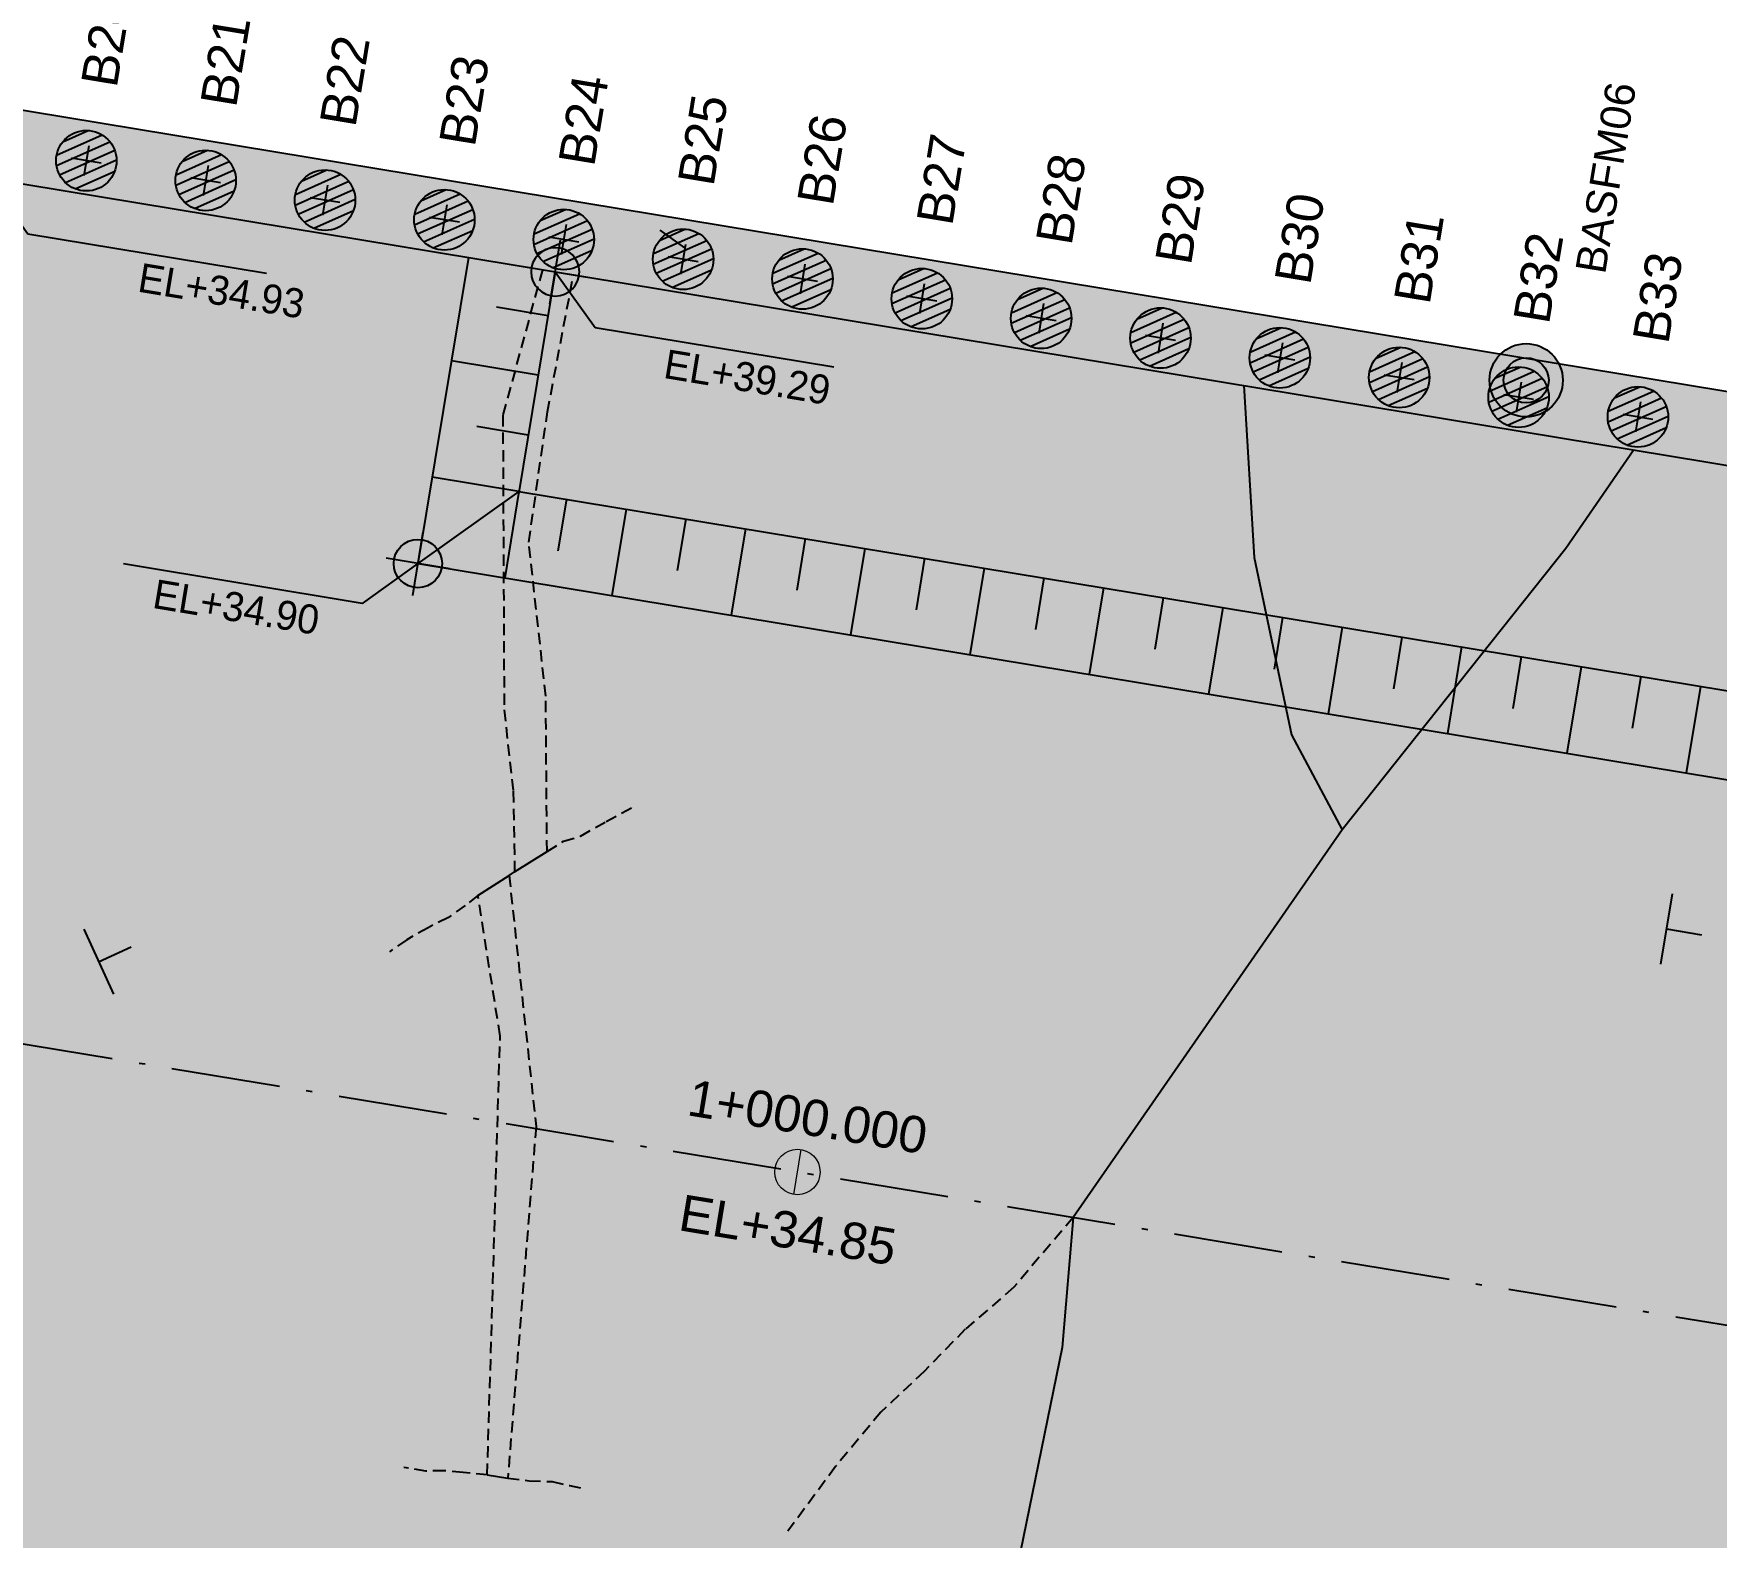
# Model space of a CAD drawing. Header units: metres. Extents: x 93017 to 94633, y 101979 to 102793.
# Drawn here: x 94176.56 to 94204.38, y 102295.61 to 102320.47 of the extents above; entities that cross this region are included whole.
import ezdxf
from ezdxf.enums import TextEntityAlignment as Align

# ---------------------------------------------------------------- set-up
doc = ezdxf.new("R2010")
doc.units = ezdxf.units.M
doc.header["$LTSCALE"] = 0.75
doc.header["$MEASUREMENT"] = 0
doc.linetypes.add('ACAD_ISO10W100', pattern=[18, 12, -3, 0, -3])
doc.linetypes.add('DASHED', pattern=[0.75, 0.5, -0.25])
for name, color, linetype in [('CG_SBL_PR', 253, 'Continuous'), ('CW403-Text 0.30 Height', 2, 'Continuous'), ('LEZANTES', 6, 'Continuous'), ('OTM Hatch 0.15', 1, 'Continuous'), ('OTM Leaders', 2, 'Continuous'), ('OTM Levels 0.25', 2, 'Continuous'), ('OTM Line 0.11', 11, 'Continuous'), ('OTM Line 0.15', 1, 'Continuous'), ('OTM Line 0.50', 6, 'Continuous'), ('OTM Line Axis 0.15', 1, 'ACAD_ISO10W100'), ('OTM Text 0.25', 2, 'Continuous'), ('TEXT', 2, 'Continuous'), ('TOPO_POINTS', 2, 'Continuous'), ('ΑΣΠΡΟΜΑΥΡΟ', 7, 'Continuous')]:
    doc.layers.add(name, color=color, linetype=linetype)
doc.styles.add('ARIAL', font='ARIAL.TTF')
doc.styles.add('DIM', font='wgsimpl.shx', dxfattribs={"width": 0.85})
doc.styles.add('WG-SIMPL', font='ugsimpl.shx', dxfattribs={"width": 1.05})
doc.dimstyles.new('Metro 1 to 100', dxfattribs={"dimtxt": 0.4, "dimasz": 0.3, "dimexe": 0, "dimexo": 0, "dimgap": 0.15, "dimtad": 1, "dimzin": 1, "dimdsep": 46, "dimtxsty": 'DIM', "dimcen": 0, "dimclrd": 256, "dimclre": 256, "dimclrt": 256, "dimadec": 0, "dimazin": 0, "dimtfac": 0.002555555555555556, "dimtmove": 2, "dimatfit": 0, "dimfxl": 0, "dimtolj": 1, "dimtzin": 0, "dimlwe": -1, "dimarcsym": 0})

# ---------------------------------------------------------------- blocks, each defined once
blk = doc.blocks.new('OTM Levels 0.35 1.200 plan EL')
at = {"layer": 'OTM Levels 0.25'}
for points in [[(-2.182787284255028e-10, 0.4999999998544808, -0.4142135623720306), (0.4999999999563443, 4.365574568510056e-11), (-7.275957614183426e-11, -1.309672370553017e-10)], [(-0.5000000000145519, -2.619344741106033e-10), (-7.275957614183426e-11, -1.309672370553017e-10), (1.01863406598568e-10, -0.5000000000873115, -0.4142135623733042)]]:
    blk.add_hatch(color=256, dxfattribs=at).paths.add_polyline_path(points)
for p, q in [((7.275957614183426e-11, -5.820766091346741e-11), (1.000000000101863, 0.9999999999854481)), ((1.000000000160071, 1.000000000029104), (6.000000000160071, 1.000000000130967)), ((-2.473825588822365e-10, 0.6666666665842058), (1.01863406598568e-10, -0.6666666667588288)), ((-0.6666666666569654, -2.182787284255028e-10), (0.6666666666424135, 1.164153218269348e-10))]:
    blk.add_line(p, q, dxfattribs=at)
blk.add_circle((-7.275957614183426e-11, -1.01863406598568e-10), 0.4999999999861556, dxfattribs=at)
at = {"layer": 'OTM Levels 0.25', "style": 'WG-SIMPL'}
blk.add_attdef('EL+99.99', text='', height=0.5999999999999994, dxfattribs=at).set_placement((6.000000000232831, 1.198412698577158), align=Align.RIGHT)
blk = doc.blocks.new('gh')
h = blk.add_hatch(color=132)
h.paths.add_polyline_path([(159.4997588081314, -197.4272561979742), (160.6997588080849, -197.4272561980033), (160.6997588080558, -201.4264384305279), (159.4997588082479, -201.4264384305134)])
h.paths.add_polyline_path([(157.513608963709, -206.1840572645597), (160.3985511713545, -206.1840572645742), (160.6997588080703, -205.3032249474345), (160.6997588080558, -203.5546317997214), (159.4997588082188, -203.5546317996923), (159.4997334769723, -204.9840572640969), (157.5136089636944, -204.9840220674378)])
h.paths.add_polyline_path([(147.0497588078579, -224.9935117256246), (148.8497588079626, -224.99351172561), (148.8497588079626, -229.2657242944115), (147.0497588078433, -229.014380706285)])
h.paths.add_polyline_path([(104.6474794288952, -215.44396164504), (104.6474794288079, -213.4439616449672), (119.6259609681292, -213.4439616449818), (120.0997588081227, -213.7962762423704), (120.0997588080936, -216.4439616445161), (127.4997588081605, -216.443961644487), (127.4997588081605, -213.7962762423558), (127.973556647994, -213.4439616450545), (133.2997588078724, -213.4439616450254), (133.2997588078724, -229.0143807061977), (137.1458005164895, -229.0143807061831), (137.1458005164604, -230.8143807062297), (131.4997588079277, -230.8143807062006), (131.4997588079277, -215.44396164504), (128.699758808114, -215.4439616450254), (128.699758808114, -217.6439616444404), (118.8997588081547, -217.6439616444259), (118.8997588081547, -215.44396164504)])
h.paths.add_polyline_path([(72.64975880811107, -189.4439616449527), (72.64975880811107, -185.3839616451005), (119.6259609665867, -185.3839616450714), (120.0997588080209, -185.031647047057), (120.0997588080209, -182.383961644271), (124.099758807919, -182.3839616442419), (124.0997588079335, -185.0316470467369), (124.573556650008, -185.3839616454497), (140.2346121939918, -185.3839616454206), (144.717497502701, -178.281916629654), (153.5073445570306, -183.8260651412711), (154.1475306658831, -182.8110963013896), (144.3451147335436, -176.623708544721), (139.5730036751484, -184.1839616450015), (125.2997588079452, -184.1839616449579), (125.2997588079452, -181.1839616441866), (118.8997588080092, -181.1839616441575), (118.8997588079947, -184.1839555647166), (71.44975880809943, -184.1839555646875), (71.44975880809943, -189.4439616448944)])
h.paths.add_polyline_path([(100.64747943166, -213.4439616449818), (102.6474794287788, -213.4439616449818), (102.6474794287788, -215.44396164504), (102.1343632100179, -215.4439616450254), (100.6474794287788, -214.9838324611774)])
h.paths.add_polyline_path([(66.99174294089607, -189.7639616449305), (68.99174294091063, -189.7639616449451), (68.99174294089607, -190.9639616450295), (66.99174294089607, -190.9639616450149)])
h.paths.add_polyline_path([(62.99174294085242, -189.7639616449742), (64.99174294086697, -189.7639616449742), (64.99174294088152, -190.9639616450004), (62.99174294085242, -190.9639616450004)])
h.paths.add_polyline_path([(58.99174294083787, -189.7639616449305), (60.99174294088152, -189.7639616449451), (60.99174294088152, -190.9639616450004), (58.99174294085242, -190.9639616449858)])
at = {"layer": 'LEZANTES', "color": 2, "ltscale": 0.5}
blk.add_lwpolyline([(72.64975880811107, -189.4439616449527), (72.64975880811107, -185.3839616451005), (119.6259609665867, -185.3839616450714), (120.0997588080209, -185.031647047057), (120.0997588080209, -182.383961644271), (124.099758807919, -182.3839616442419), (124.0997588079335, -185.0316470467369), (124.573556650008, -185.3839616454497), (140.2346121939918, -185.3839616454206), (144.717497502701, -178.281916629654), (153.5073445570306, -183.8260651412711), (154.1475306658831, -182.8110963013896), (144.3451147335436, -176.623708544721), (139.5730036751484, -184.1839616450015), (125.2997588079452, -184.1839616449579), (125.2997588079452, -181.1839616441866), (118.8997588080092, -181.1839616441575), (118.8997588079947, -184.1839555647166), (71.44975880809943, -184.1839555646875), (71.44975880809943, -189.4439616448944), (72.64975880830025, -189.4439616448653)], dxfattribs=at)

msp = doc.modelspace()

# ---------------------------------------------------------------- hatches: boundary and pattern name
at = {"lineweight": -3, "true_color": 0xdebd9c}
h = msp.add_hatch(color=31, dxfattribs=at)
h.paths.add_polyline_path([(94198.19152059687, 102307.3084058822), (94193.74253959424, 102300.8985848001), (94193.56449632221, 102298.7494700074), (94192.52847866004, 102293.6855028832), (94192.1337652093, 102288.893971243), (94181.06462055715, 102294.4295479524), (94178.91656443059, 102294.784157681), (94176.44957317662, 102289.8377926309), (94171.28252363541, 102290.6907899118), (94172.14252768639, 102295.9002831143), (94167.79845486586, 102296.6174200945), (94165.32168336771, 102297.0262954762), (94164.88538307138, 102297.0983216806), (94163.72284805066, 102300.9758042255), (94163.66271798816, 102305.8643049959), (94162.99880245377, 102309.3028042684), (94162.36196160025, 102314.6436333219), (94164.27434622742, 102314.3279317239), (94166.24763817294, 102314.0021727679), (94170.55111804418, 102313.2917370348), (94174.89519045744, 102312.5745975886), (94175.804058935, 102318.0800881158), (94184.96900654084, 102316.5671043066), (94184.31522934505, 102314.161804207), (94184.33673204742, 102309.2900059756), (94184.4863023819, 102307.9451111488), (94184.51036018204, 102306.6108164805), (94185.04547353396, 102306.9522271195), (94185.02473795309, 102309.5202850325), (94184.74398413961, 102312.0630478771), (94185.05331078795, 102314.2183961768), (94185.48182266727, 102316.4824465617), (94196.567243997, 102314.6524145445), (94196.73834983881, 102311.8077519276), (94197.35567812512, 102308.8800193531)])
h.paths.add_polyline_path([(94184.05795560255, 102296.6431027365), (94184.2702660948, 102303.897085218), (94183.90368024587, 102306.2237452478), (94184.41927584747, 102306.5527032587), (94184.86420941354, 102302.401696286), (94184.39710741401, 102296.5898474601)], flags=16)
at = {"layer": 'CW403-Text 0.30 Height', "ltscale": 0.1}
h = msp.add_hatch(color=253, dxfattribs=at)
edge = h.paths.add_edge_path()
edge.add_arc((94201.23427836456, 102314.7396044446), 0.6060804686159614, 0, 360)
edge = h.paths.add_edge_path(flags=16)
edge.add_arc((94201.23427836456, 102314.7396044446), 0.3725324024848075, 0, 360)
at = {"layer": 'OTM Line 0.11', "ltscale": 0.1}
h = msp.add_hatch(dxfattribs=at)
h.set_pattern_fill('LINE', color=256, scale=0.05, angle=23.99150133261311, style=0)
h.set_pattern_definition([(23.9915013326131, (-34428.47144947872, 50280.4193006524), (-0.06454792980860977, 0.1450349173731029), [])])
edge = h.paths.add_edge_path()
edge.add_arc((94177.42926421227, 102318.3692331993), 0.4999999999999999, -54.63232593277914, 305.3676740672209)
h = msp.add_hatch(dxfattribs=at)
h.set_pattern_fill('LINE', color=256, scale=0.05, angle=23.99150133261311, style=0)
h.set_pattern_definition([(23.9915013326131, (-34426.49815753312, 50280.09354169641), (-0.06454792980860977, 0.1450349173731029), [])])
edge = h.paths.add_edge_path()
edge.add_arc((94179.40255615787, 102318.0434742433), 0.4999999999999999, -54.63232593277914, 305.3676740672209)
h = msp.add_hatch(dxfattribs=at)
h.set_pattern_fill('LINE', color=256, scale=0.05, angle=23.99150133261311, style=0)
h.set_pattern_definition([(23.9915013326131, (-34424.52486558752, 50279.76778274037), (-0.06454792980860977, 0.1450349173731029), [])])
edge = h.paths.add_edge_path()
edge.add_arc((94181.37584810347, 102317.7177152872), 0.4999999999999999, -54.63232593277914, 305.3676740672209)
h = msp.add_hatch(dxfattribs=at)
h.set_pattern_fill('LINE', color=256, scale=0.05, angle=23.99150133261311, style=0)
h.set_pattern_definition([(23.9915013326131, (-34422.5515736419, 50279.44202378439), (-0.06454792980860977, 0.1450349173731029), [])])
edge = h.paths.add_edge_path()
edge.add_arc((94183.34914004909, 102317.3919563313), 0.4999999999999999, -54.63232593277914, 305.3676740672209)
h = msp.add_hatch(dxfattribs=at)
h.set_pattern_fill('LINE', color=256, scale=0.05, angle=23.99150133261311, style=0)
h.set_pattern_definition([(23.9915013326131, (-34420.5782816963, 50279.11626482839), (-0.06454792980860977, 0.1450349173731029), [])])
edge = h.paths.add_edge_path()
edge.add_arc((94185.32243199469, 102317.0661973753), 0.4999999999999999, -54.63232593277914, 305.3676740672209)
h = msp.add_hatch(dxfattribs=at)
h.set_pattern_fill('LINE', color=256, scale=0.05, angle=23.99150133261311, style=0)
h.set_pattern_definition([(23.9915013326131, (-34418.6049897507, 50278.7905058724), (-0.06454792980860977, 0.1450349173731029), [])])
edge = h.paths.add_edge_path()
edge.add_arc((94187.29572394029, 102316.7404384193), 0.4999999999999999, -54.63232593277914, 305.3676740672209)
h = msp.add_hatch(dxfattribs=at)
h.set_pattern_fill('LINE', color=256, scale=0.05, angle=23.99150133261311, style=0)
h.set_pattern_definition([(23.9915013326131, (-34416.63169780512, 50278.4647469164), (-0.06454792980860977, 0.1450349173731029), [])])
edge = h.paths.add_edge_path()
edge.add_arc((94189.26901588587, 102316.4146794633), 0.4999999999999999, -54.63232593277914, 305.3676740672209)
h = msp.add_hatch(dxfattribs=at)
h.set_pattern_fill('LINE', color=256, scale=0.05, angle=23.99150133261311, style=0)
h.set_pattern_definition([(23.9915013326131, (-34414.65840585952, 50278.1389879604), (-0.06454792980860977, 0.1450349173731029), [])])
edge = h.paths.add_edge_path()
edge.add_arc((94191.24230783148, 102316.0889205073), 0.4999999999999999, -54.63232593277914, 305.3676740672209)
h = msp.add_hatch(dxfattribs=at)
h.set_pattern_fill('LINE', color=256, scale=0.05, angle=23.99150133261311, style=0)
h.set_pattern_definition([(23.9915013326131, (-34412.6851139139, 50277.8132290044), (-0.06454792980860977, 0.1450349173731029), [])])
edge = h.paths.add_edge_path()
edge.add_arc((94193.21559977709, 102315.7631615513), 0.4999999999999999, -54.63232593277914, 305.3676740672209)
h = msp.add_hatch(dxfattribs=at)
h.set_pattern_fill('LINE', color=256, scale=0.05, angle=23.99150133261311, style=0)
h.set_pattern_definition([(23.9915013326131, (-34410.71182196829, 50277.48747004842), (-0.06454792980860977, 0.1450349173731029), [])])
edge = h.paths.add_edge_path()
edge.add_arc((94195.1888917227, 102315.4374025953), 0.4999999999999999, -54.63232593277914, 305.3676740672209)
h = msp.add_hatch(dxfattribs=at)
h.set_pattern_fill('LINE', color=256, scale=0.05, angle=23.99150133261311, style=0)
h.set_pattern_definition([(23.9915013326131, (-34408.73853002269, 50277.16171109241), (-0.06454792980860977, 0.1450349173731029), [])])
edge = h.paths.add_edge_path()
edge.add_arc((94197.1621836683, 102315.1116436393), 0.4999999999999999, -54.63232593277914, 305.3676740672209)
h = msp.add_hatch(dxfattribs=at)
h.set_pattern_fill('LINE', color=256, scale=0.05, angle=23.99150133261311, style=0)
h.set_pattern_definition([(23.9915013326131, (-34406.76523807709, 50276.83595213642), (-0.06454792980860977, 0.1450349173731029), [])])
edge = h.paths.add_edge_path()
edge.add_arc((94199.1354756139, 102314.7858846833), 0.4999999999999999, -54.63232593277914, 305.3676740672209)
h = msp.add_hatch(dxfattribs=at)
h.set_pattern_fill('LINE', color=256, scale=0.05, angle=23.99150133261311, style=0)
h.set_pattern_definition([(23.9915013326131, (-34404.79194613149, 50276.51019318042), (-0.06454792980860977, 0.1450349173731029), [])])
edge = h.paths.add_edge_path()
edge.add_arc((94201.1087675595, 102314.4601257273), 0.4999999999999999, -54.63232593277914, 305.3676740672209)
h = msp.add_hatch(dxfattribs=at)
h.set_pattern_fill('LINE', color=256, scale=0.05, angle=23.99150133261311, style=0)
h.set_pattern_definition([(23.9915013326131, (-34402.81865418586, 50276.18443422441), (-0.06454792980860977, 0.1450349173731029), [])])
edge = h.paths.add_edge_path()
edge.add_arc((94203.08205950513, 102314.1343667713), 0.4999999999999999, -54.63232593277914, 305.3676740672209)
at = {"layer": 'OTM Text 0.25', "ltscale": 0.5}
h = msp.add_hatch(color=55, dxfattribs=at)
h.paths.add_polyline_path([(94184.31522934505, 102314.161804207), (94184.96940074525, 102316.5685546172), (94185.48211637579, 102316.4839983762), (94185.05331078795, 102314.2183961768), (94184.74398413961, 102312.0630478771), (94185.02473795309, 102309.5202850325), (94185.04547353396, 102306.9522271195), (94184.51036018204, 102306.6108164805), (94184.4863023819, 102307.9451111488), (94184.33673204742, 102309.2900059756)])
h.paths.add_polyline_path([(94184.05795560255, 102296.6431027366), (94184.2702660948, 102303.897085218), (94183.90368024587, 102306.2237452479), (94184.41927584747, 102306.5527032587), (94184.86420941354, 102302.401696286), (94184.39710741401, 102296.5898474602)])
at = {"layer": 'OTM Text 0.25', "ltscale": 0.5, "true_color": 0xc4c487}
msp.add_hatch(color=53, dxfattribs=at).paths.add_polyline_path([(94203.01224609096, 102313.5884538886), (94201.8881221456, 102311.95964155), (94198.19152059688, 102307.3084058822), (94193.74254122018, 102300.8985870651), (94193.56449632221, 102298.7494700074), (94192.52847866005, 102293.6855028832), (94192.1337652093, 102288.893971243), (94197.95289746666, 102285.9838771025), (94200.62287311857, 102285.5431093369), (94202.50978753877, 102288.0540643129), (94204.47109576149, 102290.6640166184), (94206.0186364972, 102293.8700295791), (94207.17761221211, 102296.9482853507), (94208.9251527315, 102300.1019677936), (94209.43032414885, 102301.0136206062), (94210.86385653359, 102303.6006312437), (94211.90773776527, 102306.9232965514), (94211.65154316726, 102310.3617671683), (94211.3869590742, 102312.2059226497)])
at = {"layer": 'ΑΣΠΡΟΜΑΥΡΟ', "lineweight": -3}
msp.add_hatch(color=43, dxfattribs=at).paths.add_polyline_path([(94196.56724399698, 102314.6524145446), (94203.0122466702, 102313.5884501637), (94201.88812272483, 102311.9596378251), (94198.19152117611, 102307.3084021574), (94197.35567870436, 102308.8800156282), (94196.73835041805, 102311.8077482028)])

# ---------------------------------------------------------------- linework, layer by layer
at = {"color": 1, "lineweight": -3}
for points in [[(94196.56724399739, 102314.6524145445), (94196.7383498392, 102311.8077519277), (94197.35567812552, 102308.8800193531), (94198.19152059726, 102307.3084058823)], [(94203.0122466706, 102313.5884501637), (94201.88812272523, 102311.9596378252), (94198.19152059726, 102307.3084058823), (94193.74253959463, 102300.8985848001)], [(94193.74253959463, 102300.8985848001), (94193.56449632261, 102298.7494700075), (94192.52847866043, 102293.6855028833), (94192.1337652097, 102288.893971243)]]:
    msp.add_lwpolyline(points, dxfattribs=at)
at = {"layer": 'CG_SBL_PR'}
msp.add_line((94186.91050013172, 102317.2193229317), (94187.31641841675, 102316.9273805643), dxfattribs=at)
at = {"layer": 'CW403-Text 0.30 Height', "color": 253, "ltscale": 0.1}
for radius in [0.6060804686159614, 0.3725324024848075]:
    msp.add_circle((94201.23427836456, 102314.7396044446), radius, dxfattribs=at)
at = {"layer": 'LEZANTES', "color": 2, "ltscale": 0.5}
for points in [[(94221.63189095762, 102311.7308898921), (94174.81553954826, 102319.4595211231), (94173.95879250365, 102314.2697573071), (94173.90667107077, 102313.9540305957), (94171.48147961435, 102314.3543909371), (94165.56160377747, 102315.3316678051), (94163.58831183179, 102315.6574267611), (94161.61501988623, 102315.9831857171), (94143.07398442071, 102319.0440142832), (94142.60489153849, 102316.202473969), (94137.17833808159, 102317.0983086648), (94134.9729567143, 102303.7391253919), (94140.3995036928, 102302.8432892323), (94139.93041049529, 102300.0017470082), (94170.76309714539, 102294.9117633207), (94169.90309350153, 102289.7022725842), (94177.01604716251, 102288.5280376395), (94179.48303953, 102293.4744025062), (94180.69015755302, 102293.2751266171), (94198.60668514247, 102284.3152371269), (94199.99876743589, 102283.6190696666), (94200.5050314867, 102283.5354935647), (94202.47832343243, 102283.2097346087), (94216.54027748523, 102280.8883307831)], [(94217.5825408778, 102282.7433393001), (94202.80408238842, 102285.1830265544), (94200.83079044281, 102285.5087855104), (94198.8574984972, 102285.8345444663), (94197.94433389688, 102285.9881623342), (94181.0646209626, 102294.4295504195), (94178.91656483777, 102294.7841601478), (94176.44957358374, 102289.8377950971), (94171.28252404252, 102290.690792378), (94172.14252768633, 102295.9002831145), (94141.30984103623, 102300.9902668019), (94141.77893423376, 102303.8318090263), (94136.3523817221, 102304.7276460994), (94138.16685341831, 102315.7188788596), (94143.59341133203, 102314.8230434281), (94144.06250421419, 102317.6645837422), (94161.41956451269, 102314.7992105497), (94165.36614840386, 102314.1476926377), (94169.31273229512, 102313.4961747257), (94174.89519086471, 102312.5746000548), (94175.14276767102, 102314.0743019335), (94175.80405835167, 102318.0800845829), (94222.15293902888, 102310.428625297)]]:
    msp.add_lwpolyline(points, dxfattribs=at)
at = {"layer": 'OTM Hatch 0.15'}
for p, q in [((94184.20882267009, 102315.9527119663), (94185.06227143657, 102315.8118212178)), ((94184.89939195853, 102314.825175245), (94183.46459838869, 102315.0620367274)), ((94183.88306371408, 102313.9794200207), (94184.73651248054, 102313.8385292723)), ((94184.58222464676, 102312.9039273707), (94183.1474310769, 102313.1407888531)), ((94184.58222464674, 102312.9039273707), (94182.9112558338, 102311.7101521926)), ((94184.58222464676, 102312.9039273707), (94184.34604940366, 102311.4732907101)), ((94185.36756306289, 102312.7742805523), (94185.22667231443, 102311.9208317858)), ((94186.35420903572, 102312.6114010743), (94186.11803379262, 102311.1807644137)), ((94187.34085500849, 102312.4485215963), (94187.19996426003, 102311.5950728298)), ((94188.3275009813, 102312.2856421183), (94188.09132573819, 102310.8550054577)), ((94189.31414695413, 102312.1227626403), (94189.17325620564, 102311.2693138739)), ((94190.3007929269, 102311.9598831623), (94190.0646176838, 102310.5292465018)), ((94191.28743889969, 102311.7970036843), (94191.14654815124, 102310.9435549178)), ((94192.27408487254, 102311.6341242063), (94192.0379096294, 102310.2034875457)), ((94193.26073084532, 102311.4712447283), (94193.11984009686, 102310.6177959619)), ((94194.24737681815, 102311.3083652503), (94194.011201575, 102309.8777285898)), ((94195.23402279094, 102311.1454857724), (94195.09313204247, 102310.2920370058)), ((94196.22066876371, 102310.9826062943), (94195.9844935206, 102309.5519696338)), ((94197.20731473653, 102310.8197268163), (94197.06642398804, 102309.9662780499)), ((94198.19396070935, 102310.6568473384), (94197.95778546623, 102309.2262106778)), ((94199.1806066821, 102310.4939678604), (94199.03971593366, 102309.6405190938)), ((94200.16725265495, 102310.3310883823), (94199.93107741182, 102308.9004517218)), ((94201.15389862774, 102310.1682089044), (94201.01300787929, 102309.3147601379)), ((94202.14054460051, 102310.0053294263), (94201.90436935743, 102308.5746927658)), ((94203.12719057333, 102309.8424499483), (94202.98629982486, 102308.9890011818)), ((94204.11383654615, 102309.6795704703), (94203.87766130305, 102308.2489338098))]:
    msp.add_line(p, q, dxfattribs=at)
at = {"layer": 'OTM Line 0.15'}
for p, q in [((94177.46998408175, 102318.6158946924), (94177.38854434279, 102318.122571706)), ((94177.67592570545, 102318.3285133297), (94177.18260271904, 102318.4099530687)), ((94179.44327602735, 102318.2901357364), (94179.36183628839, 102317.79681275)), ((94179.64921765105, 102318.0027543738), (94179.15589466464, 102318.0841941127)), ((94181.62250959665, 102317.6769954177), (94181.12918661024, 102317.7584351567)), ((94181.41656797295, 102317.9643767804), (94181.33512823399, 102317.471053794)), ((94183.38985991856, 102317.6386178244), (94183.3084201796, 102317.145294838)), ((94183.59580154227, 102317.3512364617), (94183.10247855585, 102317.4326762007)), ((94185.36315186416, 102317.3128588684), (94185.2817121252, 102316.819535882)), ((94185.56909348787, 102317.0254775057), (94185.07577050145, 102317.1069172447)), ((94187.33644380976, 102316.9870999124), (94187.2550040708, 102316.493776926)), ((94187.54238543347, 102316.6997185497), (94187.04906244705, 102316.7811582887)), ((94189.30973575535, 102316.6613409564), (94189.22829601639, 102316.16801797)), ((94189.51567737905, 102316.3739595938), (94189.02235439264, 102316.4553993327)), ((94191.28302770095, 102316.3355820004), (94191.20158796199, 102315.842259014)), ((94191.48896932465, 102316.0482006377), (94190.99564633824, 102316.1296403767)), ((94193.46226127027, 102315.7224416817), (94192.96893828386, 102315.8038814207)), ((94193.25631964656, 102316.0098230444), (94193.1748799076, 102315.516500058)), ((94195.22961159218, 102315.6840640884), (94195.14817185322, 102315.1907411021)), ((94195.43555321588, 102315.3966827258), (94194.94223022947, 102315.4781224647)), ((94197.20290353778, 102315.3583051324), (94197.12146379882, 102314.8649821461)), ((94197.40884516148, 102315.0709237698), (94196.91552217507, 102315.1523635087)), ((94199.17619548338, 102315.0325461764), (94199.09475574442, 102314.5392231901)), ((94199.38213710708, 102314.7451648138), (94198.88881412067, 102314.8266045527)), ((94201.14948742898, 102314.7067872204), (94201.06804769002, 102314.2134642341)), ((94201.35542905268, 102314.4194058578), (94200.86210606627, 102314.5008455967)), ((94203.12277937461, 102314.3810282644), (94203.04133963565, 102313.8877052781)), ((94203.32872099831, 102314.0936469018), (94202.8353980119, 102314.1750866407))]:
    msp.add_line(p, q, dxfattribs=at)
at = {"layer": 'OTM Line 0.15', "ltscale": 0.04}
for p, q in [((94183.74638087595, 102316.7689402595), (94182.91125583378, 102311.7101521926)), ((94185.1811744458, 102316.5320787771), (94184.57363300251, 102312.8518832994)), ((94184.58222464674, 102312.9039273707), (94255.4687594305, 102301.2016936405)), ((94182.91125583378, 102311.7101521926), (94255.2325841874, 102299.77105698))]:
    msp.add_line(p, q, dxfattribs=at)
at = {"layer": 'OTM Line 0.15'}
for centre in [(94177.42926421225, 102318.3692331992), (94179.40255615786, 102318.0434742432), (94181.37584810345, 102317.7177152872), (94183.34914004905, 102317.3919563312), (94185.32243199467, 102317.0661973752), (94187.29572394027, 102316.7404384192), (94189.26901588586, 102316.4146794632), (94191.24230783146, 102316.0889205072), (94193.21559977708, 102315.7631615513), (94195.18889172268, 102315.4374025953), (94197.16218366828, 102315.1116436393), (94199.13547561389, 102314.7858846833), (94201.10876755949, 102314.4601257273), (94203.0820595051, 102314.1343667713)]:
    msp.add_circle(centre, 0.5, dxfattribs=at)
at = {"layer": 'OTM Line 0.50', "color": 7}
for p, q in [((94203.64769824673, 102306.2519424746), (94203.45731198911, 102305.0861360432)), ((94177.38497303147, 102305.6647952989), (94177.87902047252, 102304.5918234035)), ((94203.55250511793, 102305.6690392589), (94204.13540833362, 102305.5738461301)), ((94177.631996752, 102305.1283093512), (94178.16848269974, 102305.3753330717))]:
    msp.add_line(p, q, dxfattribs=at)
at = {"layer": 'OTM Line Axis 0.15', "color": 2, "ltscale": 0.2, "flags": 128}
msp.add_lwpolyline([(94269.01847018793, 102288.4352606668), (94268.03721928116, 102288.6037130406), (94266.55855640139, 102288.8558159288), (94265.07963431253, 102289.1063938144), (94263.6004826167, 102289.355612837), (94262.12113045764, 102289.6036392145), (94260.64160657665, 102289.8506392335), (94259.16193936879, 102290.0967792389), (94257.68215693886, 102290.3422256243), (94256.20228715762, 102290.5871448225), (94254.7223577179, 102290.8317032958), (94253.2423961908, 102291.0760675265), (94252.99573474846, 102291.116787704), (94130.84787727612, 102311.2815377036)], dxfattribs=at)
at = {"layer": 'OTM Text 0.25', "lineweight": 0}
msp.add_line((94189.1247418542, 102301.2810843009), (94189.2469014627, 102302.0210687805), dxfattribs=at)
at = {"layer": 'OTM Text 0.25', "color": 1, "ltscale": 0.5}
msp.add_line((94184.05795560294, 102296.6431027366), (94184.39710741442, 102296.5898474602), dxfattribs=at)
at = {"layer": 'OTM Text 0.25', "color": 1, "linetype": 'DASHED', "ltscale": 0.5}
for points in [[(94184.96900654123, 102316.5671043067), (94184.31522934545, 102314.1618042071), (94184.33673204781, 102309.2900059756), (94184.4863023823, 102307.9451111488), (94184.51036018244, 102306.6108164805)], [(94185.04547353435, 102306.9522271195), (94185.02473795348, 102309.5202850325), (94184.74398414, 102312.0630478771), (94185.05331078834, 102314.2183961768), (94185.48182266766, 102316.4824465618)], [(94185.04547353435, 102306.9522271195), (94185.31619637311, 102307.1184570084), (94185.59633990566, 102307.2012917129), (94186.02421083918, 102307.4452897864), (94186.02421083918, 102307.4452897864), (94186.45864591177, 102307.6801357126), (94186.45864591177, 102307.6801357126)], [(94184.41927584786, 102306.5527032587), (94184.86420941394, 102302.4016962861), (94184.3971074144, 102296.5898474602)], [(94183.90368024627, 102306.2237452479), (94183.6937571053, 102306.0591762871), (94183.41479058842, 102305.8594564745), (94183.07924962325, 102305.6895572593), (94182.72879377968, 102305.4913977688), (94182.43984933512, 102305.2933233671)], [(94184.05795560294, 102296.6431027366), (94184.27026609519, 102303.897085218), (94183.90368024627, 102306.2237452479)], [(94193.74253959463, 102300.8985848001), (94192.76290270186, 102299.7446174466), (94191.96048959013, 102299.0520914124), (94191.27974459679, 102298.354529595), (94190.5653246947, 102297.6813618291), (94189.8144227228, 102296.7804083405), (94189.02902475503, 102295.7135879005)], [(94184.05795560294, 102296.6431027366), (94183.66162698632, 102296.6861330758), (94183.34436670126, 102296.7132951365), (94183.04046768944, 102296.7067362352), (94182.67813086361, 102296.766552253)], [(94184.39710741442, 102296.5898474602), (94184.75276735434, 102296.5452120385), (94185.12979291007, 102296.5341211261), (94185.41556918227, 102296.466484397), (94185.6631170387, 102296.4153874929)]]:
    msp.add_lwpolyline(points, dxfattribs=at)
at = {"layer": 'OTM Text 0.25', "color": 1, "ltscale": 0.5}
msp.add_lwpolyline([(94183.90368024627, 102306.2237452479), (94184.41927584785, 102306.5527032588), (94184.51036018245, 102306.6108164805), (94185.04547353437, 102306.9522271195)], dxfattribs=at)
at = {"layer": 'OTM Text 0.25', "lineweight": 0}
msp.add_circle((94189.18582165845, 102301.6510765407), 0.3749999999999999, dxfattribs=at)

# ---------------------------------------------------------------- block references
at = {"layer": 'OTM Levels 0.25', "ltscale": 0.25}
ref = msp.add_blockref('OTM Levels 0.35 1.200 plan EL', (94175.8040573501, 102318.0800859807), dxfattribs=dict(at, xscale=-0.7999999999997789, yscale=0.7999999999992724, zscale=0.8, rotation=170.6259288759933))
ref.add_attrib('EL+99.99', 'EL+34.93', dxfattribs={"height": 0.4799999999999995, "rotation": 350.6259288759932, "style": 'WG-SIMPL'}).set_placement((94180.98871072261, 102315.7578358219), align=Align.RIGHT)
ref = msp.add_blockref('OTM Levels 0.35 1.200 plan EL', (94185.18117444574, 102316.5320787771), dxfattribs=dict(at, xscale=-0.7999999999997789, yscale=0.7999999999992724, zscale=0.8, rotation=170.6259288759933))
ref.add_attrib('EL+99.99', 'EL+39.29', dxfattribs={"height": 0.4799999999999995, "rotation": 350.6259288759932, "style": 'WG-SIMPL'}).set_placement((94189.6827354982, 102314.3307399656), align=Align.RIGHT)
ref = msp.add_blockref('OTM Levels 0.35 1.200 plan EL', (94182.91125583339, 102311.7101521922), dxfattribs=dict(at, xscale=0.8000000000003373, yscale=0.7999999999992724, zscale=0.8, rotation=170.6259288741513))
ref.add_attrib('EL+99.99', 'EL+34.90', dxfattribs={"height": 0.4799999999999995, "rotation": 350.6259288741513, "style": 'WG-SIMPL'}).set_placement((94181.23359410715, 102310.5289042828), align=Align.RIGHT)
at = {"layer": 'OTM Text 0.25', "color": 1, "rotation": 350.6259288741804}
msp.add_blockref('gh', (94134.31970930046, 102512.8215785535), dxfattribs=at)

# ---------------------------------------------------------------- texts
at = {"layer": 'OTM Text 0.25', "style": 'ARIAL'}
for s, p in [('B20', (94177.75502316773, 102320.3425251423)), ('B21', (94179.72831511333, 102320.0167661864)), ('B22', (94181.70160705897, 102319.6910072306)), ('B23', (94183.6748990046, 102319.3652482747)), ('B24', (94185.64819095022, 102319.0394893188)), ('B25', (94187.62148289585, 102318.713730363)), ('B26', (94189.59477484146, 102318.3879714071)), ('B27', (94191.56806678709, 102318.0622124513)), ('B28', (94193.54135873273, 102317.7364534954)), ('B29', (94195.51465067836, 102317.4106945395)), ('B30', (94197.48794262398, 102317.0849355837)), ('B31', (94199.46123456958, 102316.7591766278)), ('B32', (94201.43452651522, 102316.433417672)), ('B33', (94203.40781846087, 102316.1076587161))]:
    msp.add_text(s, height=0.6, rotation=80.62592887506777, dxfattribs=at).set_placement(p, align=Align.MIDDLE_CENTER)
msp.add_attdef('1+000.000', text='0', height=0.6, rotation=350.6259288739119, dxfattribs=at).set_placement((94191.32141952009, 102302.2408927971), align=Align.MIDDLE_RIGHT)
at = {"layer": 'TEXT', "color": 253, "style": 'ARIAL'}
msp.add_attdef('BASFM06', text='ΓΑ-1', height=0.4999999999999999, rotation=80.62592887502532, dxfattribs=at).set_placement((94202.55016689688, 102318.088963559), align=Align.MIDDLE_CENTER)
at = {"layer": 'TOPO_POINTS', "style": 'ARIAL'}
for p in [(94189.02789619393, 102300.694439612), (94189.02789619392, 102300.694439612)]:
    msp.add_attdef('EL+34.85', text='0', height=0.5999999999999999, rotation=350.6259288742451, dxfattribs=at).set_placement(p, align=Align.MIDDLE_CENTER)

# ---------------------------------------------------------------- leaders
at = {"layer": 'OTM Leaders', "lineweight": 0}
msp.add_leader([(94174.81553954838, 102319.459521123), (94180.12460167785, 102325.4275662528), (94186.766105823, 102324.3311600867)], dimstyle='Metro 1 to 100', override={"dimasz": 0.15, "dimldrblk": 'Dot'}, dxfattribs=at)

doc.saveas('drawing.dxf')
